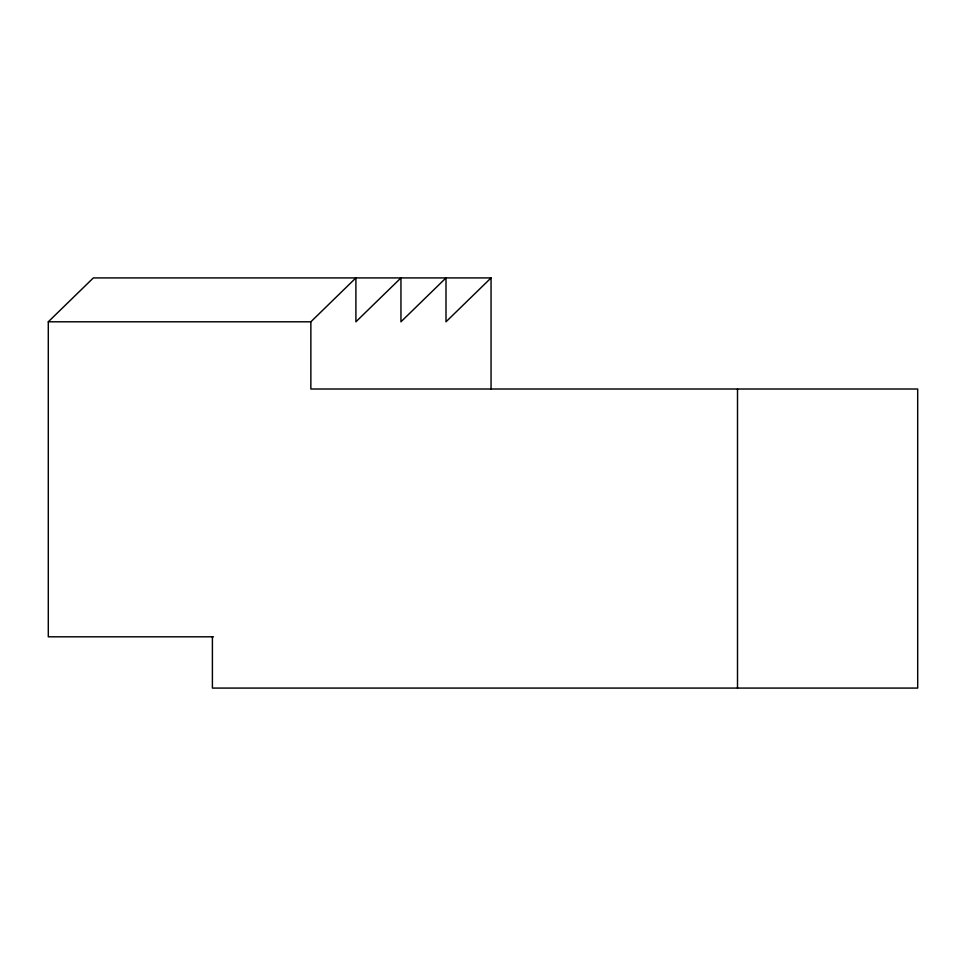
<?xml version="1.0" encoding="UTF-8"?>
<svg xmlns="http://www.w3.org/2000/svg" width="966" height="966" viewBox="0 0 966 966"><rect width="100%" height="100%" fill="white"/><g stroke="black" fill="none" stroke-linecap="round" stroke-linejoin="round"><path stroke-width="1.45" d="M213.486 636.811L48.3 636.811L48.3 321.799L93.352 277.918L491.054 277.918L491.054 389.008M48.3 321.799L310.859 321.799L355.899 277.918L355.899 321.799L400.95 277.918L400.95 321.799L446.002 277.918L446.002 321.799L491.054 277.918M737.505 389.008L737.505 688.082M310.859 321.799L310.859 389.008L917.7 389.008L917.7 688.082L212.399 688.082L212.399 636.811"/></g></svg>
